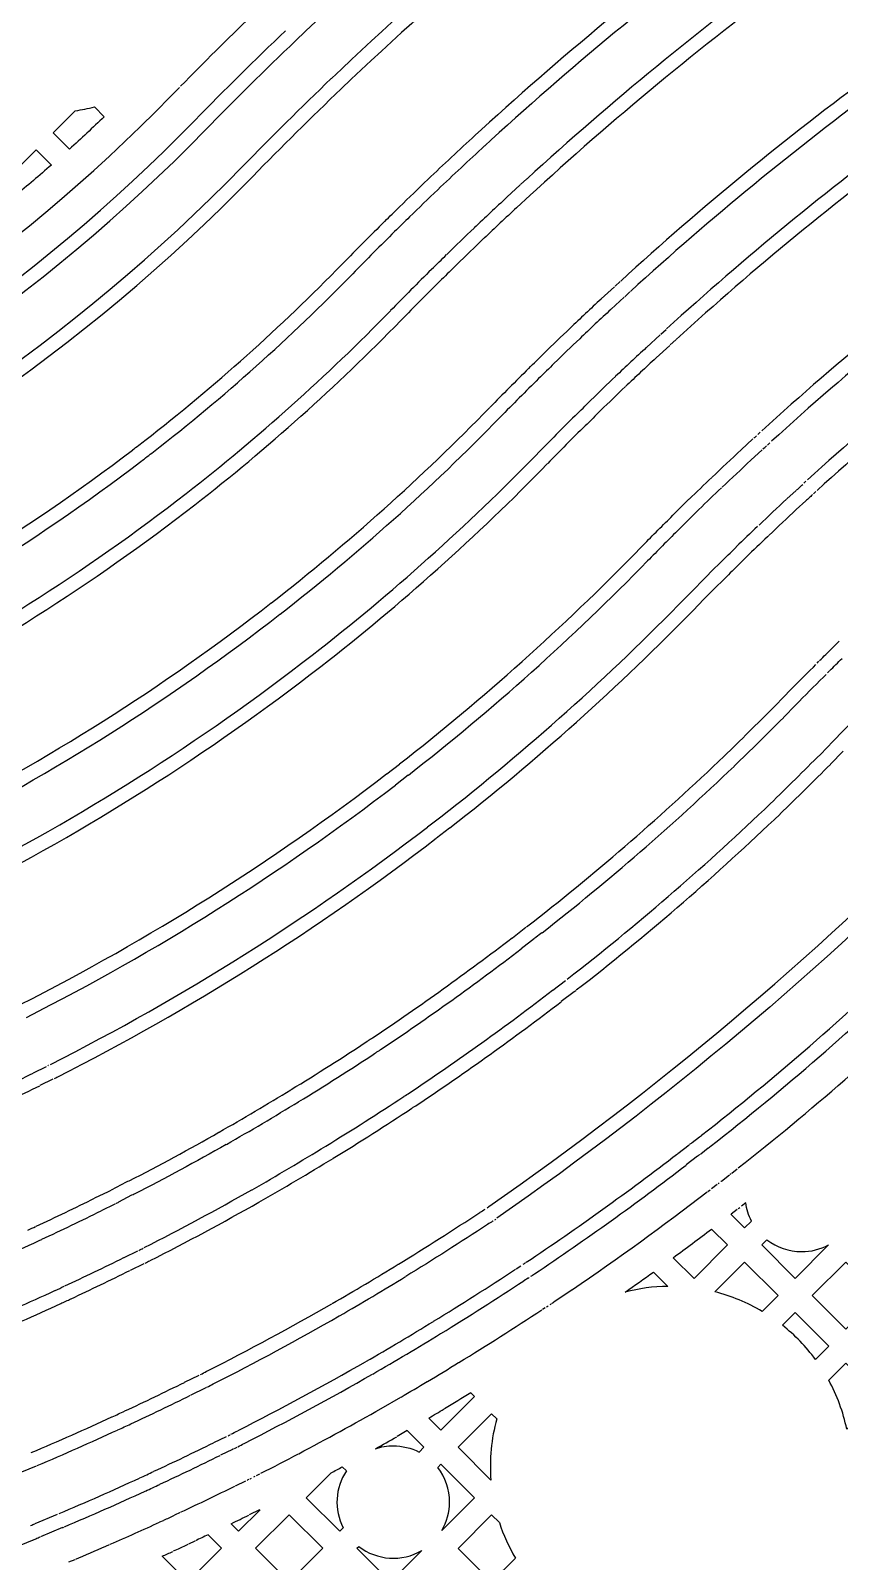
# Model space of a CAD drawing. Extents: x 1548 to 1929, y -174 to 95.
# Drawn here: x 1759.46 to 1762.014, y 42.988 to 47.829 of the extents above; entities that cross this region are included whole.
import ezdxf

# ---------------------------------------------------------------- set-up
doc = ezdxf.new("R2010")
doc.units = 0
doc.layers.add('gbr-dxf_layer0', color=7, linetype='Continuous')

msp = doc.modelspace()

# ---------------------------------------------------------------- linework, layer by layer
at = {"layer": 'gbr-dxf_layer0'}
for p, q in [((1759.9298, 47.6492), (1759.9018, 47.6204)), ((1760.864, 47.4976), (1760.8836, 47.5157)), ((1760.9144, 47.4829), (1760.8943, 47.4643)), ((1760.9644, 47.3018), (1761.0067, 47.3408)), ((1761.0075, 47.3416), (1761.0276, 47.3599)), ((1761.0373, 47.3078), (1760.9947, 47.2685)), ((1761.0578, 47.3265), (1761.0382, 47.3087)), ((1761.2624, 46.9803), (1761.3037, 47.0184)), ((1761.3059, 47.0204), (1761.3223, 47.0354)), ((1761.3527, 47.0022), (1761.3363, 46.9873)), ((1761.3343, 46.9854), (1761.2932, 46.9475)), ((1761.4049, 46.8266), (1761.4483, 46.8668)), ((1761.4505, 46.8686), (1761.467, 46.8837)), ((1761.4785, 46.8334), (1761.4357, 46.7938)), ((1761.4975, 46.8506), (1761.4805, 46.8351)), ((1761.7041, 46.5031), (1761.7414, 46.5373)), ((1761.7566, 46.5512), (1761.7647, 46.5588)), ((1761.7951, 46.5256), (1761.7874, 46.5183)), ((1761.7709, 46.5033), (1761.7347, 46.47)), ((1761.8487, 46.3481), (1761.8782, 46.3748)), ((1761.902, 46.3971), (1761.9089, 46.4036)), ((1761.9398, 46.3708), (1761.9326, 46.3641)), ((1761.4819, 46.2895), (1761.4884, 46.296)), ((1761.5137, 46.2577), (1761.5029, 46.2469)), ((1761.6206, 46.1285), (1761.632, 46.1399)), ((1761.6321, 46.1399), (1761.6375, 46.1454)), ((1761.6639, 46.1081), (1761.6524, 46.0967)), ((1761.9922, 45.8762), (1762.0143, 45.8978)), ((1761.9441, 45.8287), (1761.95, 45.8348)), ((1761.9724, 45.7928), (1761.9641, 45.7845)), ((1761.9825, 45.8037), (1761.9767, 45.7977)), ((1761.8768, 45.6964), (1761.8379, 45.6563)), ((1761.9544, 45.5402), (1761.9948, 45.5816)), ((1762.027, 45.5502), (1761.9866, 45.5088)), ((1760.5847, 45.4786), (1760.6247, 45.5096)), ((1760.6526, 45.4742), (1760.6125, 45.4432)), ((1760.7138, 45.3105), (1760.7554, 45.3426)), ((1760.7831, 45.3071), (1760.7415, 45.2751)), ((1760.9815, 44.9605), (1761.0243, 44.9935)), ((1761.0263, 44.9949), (1761.0475, 45.0111)), ((1761.0751, 44.9755), (1761.0527, 44.9585)), ((1761.0513, 44.9575), (1761.0093, 44.9251)), ((1761.1089, 44.7944), (1761.1494, 44.8254)), ((1761.1548, 44.8295), (1761.1762, 44.8458)), ((1761.1763, 44.7893), (1761.1358, 44.7584)), ((1761.203, 44.8097), (1761.1826, 44.7942)), ((1759.4687, 44.5328), (1759.5099, 44.5531)), ((1759.5304, 44.513), (1759.4891, 44.4927)), ((1761.5038, 44.2777), (1761.5399, 44.3059)), ((1761.6005, 44.2952), (1761.5764, 44.2764)), ((1761.6423, 44.191), (1761.667, 44.2103)), ((1761.6746, 44.2162), (1761.692, 44.2298)), ((1761.5993, 44.1583), (1761.6061, 44.1637)), ((1761.611, 44.1673), (1761.6284, 44.1807)), ((1761.6321, 44.1837), (1761.6349, 44.1857)), ((1761.6403, 44.1894), (1761.6414, 44.1902)), ((1759.726, 44.1177), (1759.683, 44.0972)), ((1760.9018, 44.1068), (1760.9071, 44.1105)), ((1761.6918, 44.1013), (1761.6724, 44.0863)), ((1761.7189, 44.1219), (1761.7058, 44.1116)), ((1759.755, 43.9493), (1759.7988, 43.9703)), ((1759.8176, 43.9295), (1759.7738, 43.9084)), ((1760.9932, 43.9135), (1761.0087, 43.9232)), ((1761.0315, 43.8844), (1761.0178, 43.8758)), ((1761.113, 43.8087), (1761.1708, 43.8476)), ((1761.077, 43.7856), (1761.0853, 43.7907)), ((1759.9463, 43.5547), (1759.9924, 43.5773)), ((1760.5674, 43.4718), (1760.6294, 43.5076)), ((1760.0385, 43.364), (1760.0784, 43.3833)), ((1760.9136, 43.2457), (1760.8099, 43.3494)), ((1759.4769, 43.2898), (1759.4081, 43.2614)), ((1760.1068, 43.2272), (1760.1395, 43.243)), ((1760.153, 43.2489), (1760.1578, 43.2516)), ((1760.1738, 43.2602), (1760.184, 43.2655)), ((1759.4743, 43.108), (1759.5443, 43.1372)), ((1759.9157, 43.1353), (1759.9334, 43.1437)), ((1760.1825, 43.1509), (1760.1498, 43.1351)), ((1759.5606, 43.0952), (1759.4907, 43.0661)), ((1759.8684, 43.113), (1759.8795, 43.1181)), ((1759.9786, 43.0527), (1759.9583, 43.043)), ((1759.5805, 42.9866), (1759.6001, 42.9947)), ((1759.9209, 43.0253), (1759.9097, 43.0202))]:
    msp.add_line(p, q, dxfattribs=at)
at = {"layer": 'gbr-dxf_layer0', "linetype": 'Continuous'}
for points in [[(1756.0735, 45.6878, 0.202268), (1760.1289, 47.3985, -0.009043), (1760.4096, 47.6769)], [(1760.7456, 47.3252, 0.002975), (1760.6567, 47.2394, -0.004811), (1760.6097, 47.1931)], [(1760.8919, 47.1718, 0.00294), (1760.8058, 47.0887, -0.004642), (1760.7577, 47.0414, 0.004468), (1760.6292, 46.9118)], [(1761.1943, 46.8544, 0.00287), (1761.1138, 46.777, -0.004265), (1761.0644, 46.7281)], [(1760.9075, 44.1107, 0.045502), (1762.3828, 45.3512, -0.167684), (1762.3909, 45.3679, -0.075441), (1764.2746, 46.7552, -0.168994), (1764.293, 46.758, -0.002077), (1764.3501, 46.7879)], [(1764.3701, 46.7476, 0.002071), (1764.3136, 46.718, -0.163525), (1764.301, 46.7049, 0.075441), (1762.4311, 45.3277, -0.164883), (1762.4148, 45.3196, -0.045514), (1760.9328, 44.0735)], [(1761.3384, 46.7026, 0.002816), (1761.2612, 46.6282, -0.004123), (1761.2112, 46.5785)], [(1761.642, 46.3825, 0.002704), (1761.5711, 46.3148, -0.003807), (1761.5202, 46.2642), (1761.5137, 46.2577)], [(1761.9299, 46.3615, -0.004687), (1761.9182, 46.3505, -0.014253), (1761.9085, 46.3416), (1761.8784, 46.3143)], [(1761.3766, 46.1832, -0.00367), (1761.4711, 46.2787), (1761.4819, 46.2895)], [(1761.7916, 46.232, -0.00664), (1761.7872, 46.2282, 0.002631), (1761.7199, 46.1639, -0.003623), (1761.6693, 46.1136), (1761.6639, 46.1081)], [(1760.7556, 45.3427, 0.034109), (1761.5285, 46.0351, -0.003668), (1761.6206, 46.1285)], [(1761.8444, 45.7277, -0.003672), (1761.9323, 45.8163), (1761.9401, 45.8242)], [(1761.0476, 45.0111, 0.024802), (1761.6507, 45.5347, 0.003714), (1761.8057, 45.6877), (1761.8442, 45.7274)], [(1761.995, 45.5819, -0.003654), (1762.0802, 45.668), (1762.0925, 45.6804)], [(1761.1762, 44.8458, 0.024848), (1761.7961, 45.384, 0.003737), (1761.9544, 45.5402)], [(1759.715, 44.1631), (1759.7622, 44.1888, -0.102226), (1759.7709, 44.1914, 0.010034), (1760.0547, 44.3452)], [(1760.0774, 44.3064, -0.010199), (1759.7873, 44.1492, -0.101052), (1759.7788, 44.1466), (1759.7371, 44.1239, -0.005993), (1759.7278, 44.1186)], [(1761.5415, 44.307, 0.003093), (1761.5494, 44.3124), (1761.5723, 44.3303)], [(1761.575, 44.2754, -0.003049), (1761.5669, 44.2698), (1761.531, 44.2419)], [(1759.6629, 44.1375), (1759.7059, 44.1579, 0.005774), (1759.7139, 44.1625)], [(1761.6719, 44.086), (1761.7152, 44.0427), (1761.7369, 44.0644, -0.085363), (1761.7189, 44.1219)], [(1760.9209, 44.065, -0.022779), (1760.9192, 44.064, -0.003006), (1760.903, 44.0539, -0.008765), (1760.6447, 43.8894)], [(1761.7691, 43.9888), (1761.7857, 44.0054, 0.167237), (1761.8951, 43.9678, 0.125874), (1761.9807, 43.9892)], [(1761.338, 43.8398, 0.003009), (1761.4271, 43.9033), (1761.4724, 43.858)], [(1760.0148, 43.5379, -0.046987), (1760.0109, 43.5363), (1759.9654, 43.514)], [(1760.7177, 43.4416), (1760.756, 43.4033), (1760.862, 43.5093), (1760.8501, 43.5211, -0.002666), (1760.7673, 43.4711)], [(1760.8099, 43.3494), (1760.9158, 43.4554), (1760.9321, 43.4391, 0.085967), (1760.9136, 43.2457)], [(1760.5487, 43.3447, -0.08125), (1760.6053, 43.3539, -0.119612), (1760.6868, 43.3342), (1760.7021, 43.3494), (1760.6496, 43.4019), (1760.6172, 43.3833)], [(1760.7587, 43.0862, 0.133358), (1760.7831, 43.1761, 0.166774), (1760.7457, 43.2853)], [(1759.6025, 42.9956, 0.009631), (1759.6069, 42.9974, -0.030326), (1759.6124, 43, 0.002935), (1759.7094, 43.0417)], [(1759.8757, 43.0047), (1759.9567, 42.9237), (1760.0629, 43.0299), (1760.0204, 43.0724, -0.001278), (1759.9801, 43.0534)], [(1760.4902, 43.0298), (1760.4962, 43.0358, 0.306932), (1760.6952, 43.0227)]]:
    msp.add_lwpolyline(points, format="xyb", dxfattribs=at)
for points in [[(1759.5311, 47.5055), (1759.6009, 47.5752, 0.027091), (1759.6612, 47.5873), (1759.6924, 47.5561, -0.007166), (1759.5824, 47.4542)], [(1759.3713, 47.3456), (1759.4772, 47.4516), (1759.5253, 47.4035, -0.007186), (1759.4107, 47.3061)], [(1761.4895, 43.9487, 0.004148), (1761.6108, 44.0393), (1761.6613, 43.9888), (1761.5554, 43.8828)], [(1761.6209, 43.8407), (1761.7152, 43.9349), (1761.8211, 43.829), (1761.771, 43.7788, 0.07165)], [(1761.8348, 43.7349), (1761.875, 43.7751), (1761.981, 43.6691), (1761.939, 43.6271, 0.066126)], [(1760.3304, 43.1897), (1760.4089, 43.2682, 0.001163), (1760.4444, 43.2874), (1760.4573, 43.2745, 0.272087), (1760.4473, 43.0947), (1760.4364, 43.0837)], [(1760.8099, 43.0296), (1760.9159, 43.1356), (1760.9404, 43.1112, 0.054225), (1760.9912, 42.9991), (1760.9158, 42.9237)]]:
    msp.add_lwpolyline(points, format="xyb", close=True, dxfattribs=at)
for points in [[(1761.9807, 43.9892), (1761.875, 43.8829), (1761.7691, 43.9888)], [(1761.9809, 43.5613), (1762.0348, 43.6153), (1762.1407, 43.5094), (1762.038, 43.4067)], [(1760.1008, 43.3439), (1760.0971, 43.3424), (1760.0591, 43.324)], [(1760.7457, 43.2853), (1760.756, 43.2956), (1760.862, 43.1895), (1760.7587, 43.0862)], [(1760.0932, 43.1074), (1760.1168, 43.0838), (1760.1849, 43.1519)], [(1760.6952, 43.0227), (1760.5963, 42.9238), (1760.4902, 43.0298)]]:
    msp.add_lwpolyline(points, dxfattribs=at)
for points in [[(1761.9289, 43.829), (1762.0349, 43.935), (1762.1408, 43.829), (1762.0348, 43.723)], [(1760.1706, 43.0299), (1760.2765, 43.1358), (1760.3825, 43.0298), (1760.2766, 42.924)]]:
    msp.add_lwpolyline(points, close=True, dxfattribs=at)
at = {"layer": 'gbr-dxf_layer0'}
for centre, radius, start, end in [((1767.9633, 39.7662), 11.1021, 126.35622, 133.67592), ((1767.9617, 39.7649), 10.9377, 126.35145, 133.66596), ((1767.9617, 39.7649), 10.8927, 126.34885, 133.66497), ((1767.9649, 39.7671), 10.4969, 126.37129, 132.42054), ((1767.9649, 39.7671), 10.4519, 126.374, 132.41864), ((1767.967, 39.7687), 10.285, 126.38706, 132.42976), ((1767.967, 39.7687), 10.24, 126.39037, 132.4321), ((1767.9667, 39.7696), 11.2551, 133.94016, 135.53853), ((1767.9642, 39.7669), 11.1473, 133.68311, 135.75436), ((1767.9642, 39.7669), 11.1023, 133.68279, 135.75315), ((1767.9665, 39.768), 9.8469, 126.39111, 132.42342), ((1767.9704, 39.7731), 10.8928, 133.72939, 135.79831), ((1767.9665, 39.7679), 9.8019, 126.39512, 132.42049), ((1756.0727, 51.3503), 5.3455, 270.0218, 315.7477), ((1756.0729, 51.3503), 5.4532, 270.0141, 315.7442), ((1756.0729, 51.3503), 5.4982, 270.0027, 315.7461), ((1767.9589, 39.7616), 10.4968, 132.52588, 133.64062), ((1767.9662, 39.7676), 9.6374, 126.41809, 132.39358), ((1767.9662, 39.7677), 9.5924, 126.42177, 132.39071), ((1767.9588, 39.7616), 10.4518, 132.52705, 133.64093), ((1756.0733, 51.3506), 5.7078, 270.0123, 315.7415), ((1767.9619, 39.7643), 10.4969, 133.6642, 134.34105), ((1767.9601, 39.7626), 10.2849, 132.86065, 133.64904), ((1758.2095, 49.6797), 3.411, 313.9829, 315.0829), ((1767.9599, 39.7624), 10.2399, 132.85971, 133.64824), ((1767.9548, 39.7572), 10.4969, 134.64831, 135.67892), ((1767.9547, 39.7572), 10.4519, 134.6482, 135.67759), ((1767.9583, 39.7608), 10.285, 133.6366, 134.30654), ((1758.209, 49.6792), 3.6229, 314.017, 315.0717), ((1756.0731, 51.3493), 6.1028, 307.88424, 315.75345), ((1756.0731, 51.3493), 6.1478, 307.88039, 315.75453), ((1767.9621, 39.7646), 10.2849, 134.71312, 135.73594), ((1767.9602, 39.7624), 9.8467, 132.86242, 133.65003), ((1756.0724, 51.3485), 6.3149, 307.89717, 315.76212), ((1756.0724, 51.3485), 6.3599, 307.89253, 315.76341), ((1767.9601, 39.7623), 9.8017, 132.85985, 133.65107), ((1767.9504, 39.7526), 9.8471, 133.57052, 134.22423), ((1767.9677, 39.7687), 9.197, 129.24524, 132.37453), ((1767.9678, 39.7687), 9.152, 129.24337, 132.37299), ((1758.2006, 49.6708), 4.0612, 314.2222, 315.1902), ((1767.9462, 39.7491), 9.6374, 132.7479, 133.53791), ((1767.9559, 39.7581), 9.8467, 134.67593, 135.68157), ((1767.9463, 39.7492), 9.5924, 132.74672, 133.53915), ((1767.9559, 39.7581), 9.8017, 134.67548, 135.68212), ((1767.9575, 39.7595), 9.6377, 133.6299, 134.2715), ((1767.9647, 39.7659), 8.9851, 129.21942, 132.33544), ((1758.1925, 49.6624), 4.2705, 314.3888, 315.3274), ((1767.9647, 39.7659), 8.9401, 129.21722, 132.3331), ((1756.0721, 51.3477), 6.7528, 307.90252, 315.76905), ((1756.0721, 51.3477), 6.7978, 307.89838, 315.76809), ((1767.9563, 39.7583), 9.6373, 134.68317, 135.68389), ((1767.9563, 39.7583), 9.5923, 134.6828, 135.68355), ((1757.7636, 49.1712), 3.3457, 307.0982, 307.9345), ((1761.3156, 46.9984), 0.6279, 313.0485, 314.0979), ((1761.3157, 46.9985), 0.6729, 312.8929, 314.096), ((1756.0739, 51.3501), 6.1028, 295.33018, 307.40684), ((1756.0739, 51.3501), 6.1478, 295.34089, 307.40207), ((1757.7634, 49.1711), 3.3907, 307.0926, 307.928), ((1756.0724, 51.3477), 6.9623, 307.90072, 315.76619), ((1767.9715, 39.7729), 9.1964, 132.96399, 133.74334), ((1767.9716, 39.773), 9.1514, 132.96269, 133.74222), ((1756.0724, 51.3477), 7.0072, 307.89683, 315.7642), ((1767.9237, 39.7264), 9.1972, 133.34126, 133.95754), ((1761.755, 46.5188), 0.1895, 310.8286, 314.1827), ((1761.3197, 47.0022), 0.8399, 312.5434, 313.5862), ((1756.0776, 51.3426), 6.307, 296.85187, 307.8888), ((1756.0776, 51.3425), 6.352, 296.86201, 307.88475), ((1758.1911, 49.661), 4.7112, 314.4229, 315.2903), ((1767.9829, 39.7836), 8.9845, 133.06531, 133.82803), ((1767.983, 39.7837), 8.9395, 133.06907, 133.82768), ((1767.9614, 39.7631), 9.1516, 134.88955, 135.72515), ((1767.9289, 39.7314), 8.9853, 133.38937, 133.98653), ((1756.0723, 51.3477), 7.4032, 307.94891, 315.76325), ((1758.1907, 49.6606), 4.9232, 314.4422, 315.2659), ((1756.0723, 51.3477), 7.4482, 307.95242, 315.76281), ((1767.9706, 39.7726), 8.9394, 134.97369, 135.80776), ((1756.0773, 51.342), 6.7451, 296.86311, 307.89363), ((1756.0773, 51.342), 6.7901, 296.85663, 307.88958), ((1756.0727, 51.3478), 7.6602, 307.95094, 315.76086), ((1756.0774, 51.3419), 6.9545, 296.87194, 307.89398), ((1758.2157, 49.6849), 5.3636, 314.1542, 314.7471), ((1758.2159, 49.685), 5.4086, 314.1529, 314.7446), ((1756.0774, 51.3419), 6.9995, 296.85225, 307.89017), ((1767.9556, 39.7573), 8.4985, 134.83035, 135.66528), ((1751.395, 56.0813), 14.7559, 314.19892, 315.04742), ((1756.0743, 51.349), 8.1011, 308.12422, 313.80328), ((1751.3937, 56.0797), 14.9651, 314.20336, 315.05752), ((1756.0792, 51.3429), 7.3952, 296.91728, 307.53098), ((1756.0792, 51.3429), 7.4402, 296.90733, 307.53472), ((1756.0793, 51.3427), 7.607, 296.91295, 307.53129), ((1756.0742, 51.3488), 8.3105, 308.11327, 313.80809), ((1756.0793, 51.3427), 7.652, 296.91787, 307.53461), ((1756.0755, 51.3405), 8.0481, 303.69128, 307.55618), ((1756.0756, 51.3405), 8.0931, 303.69505, 307.55824), ((1756.0771, 51.3509), 8.9155, 308.10934, 313.80184), ((1756.0771, 51.3509), 8.9605, 308.10603, 313.80485), ((1756.0723, 51.3382), 8.2576, 303.72167, 307.58152), ((1761.0373, 44.9779), 0.2343, 306.4106, 308.2251), ((1756.077, 51.3508), 9.0685, 308.28268, 313.80323), ((1756.0722, 51.3381), 8.3026, 303.71798, 307.57834), ((1756.087, 51.348), 8.0481, 301.42112, 303.46823), ((1759.9901, 45.4458), 0.9721, 303.4685, 304.4028), ((1756.087, 51.348), 8.0931, 301.42539, 303.46074), ((1759.9902, 45.4458), 1.0171, 303.3998, 304.4224), ((1756.1109, 51.3125), 7.5656, 294.80529, 296.34162), ((1759.5251, 44.5358), 0.0225, 113.1164, 119.7684), ((1756.1108, 51.3125), 7.6106, 294.81145, 296.34764), ((1759.2383, 45.1189), 0.6724, 296.1978, 296.9323), ((1756.076, 51.3346), 8.0424, 299.65496, 301.5336), ((1756.076, 51.3346), 8.0874, 299.65954, 301.53748), ((1756.0838, 51.3457), 8.2573, 301.45434, 303.47719), ((1760.0029, 45.4543), 1.1816, 302.609, 303.5611), ((1756.0837, 51.3457), 8.3023, 301.4507, 303.48408), ((1760.0029, 45.4543), 1.2266, 302.6536, 303.5354), ((1756.0737, 51.333), 8.2518, 299.67822, 301.55602), ((1761.1864, 44.825), 0.6275, 308.031, 308.7164), ((1761.1864, 44.8251), 0.6725, 308.0739, 308.673), ((1756.0736, 51.333), 8.2968, 299.67426, 301.55194), ((1756.0716, 51.3375), 8.9078, 303.78779, 307.57426), ((1756.0716, 51.3375), 8.9528, 303.79335, 307.5714), ((1761.1768, 44.8173), 0.7803, 309.163, 309.4886), ((1756.0822, 51.3443), 8.2574, 296.90574, 299.58423), ((1756.0676, 51.3348), 9.0609, 304.28174, 307.60456), ((1756.0993, 51.3067), 8.0061, 294.95703, 296.42311), ((1756.0995, 51.3068), 8.0511, 294.94594, 296.4264), ((1756.0822, 51.3443), 8.3024, 296.89065, 299.57932), ((1760.0329, 45.4731), 1.6197, 301.5261, 302.172), ((1761.5619, 44.2937), 0.2321, 304.9376, 306.5134), ((1759.2856, 44.42), 0.4182, 293.3478, 296.9966), ((1756.0799, 51.3433), 8.6956, 301.48837, 303.49457), ((1760.9142, 44.0877), 0.0225, 302.048, 312.5282), ((1759.2856, 44.42), 0.4632, 293.4417, 296.8321), ((1756.0733, 51.3494), 8.1009, 292.90862, 294.78812), ((1756.104, 51.309), 8.2155, 294.93407, 296.37847), ((1759.5132, 44.529), 0.6275, 297.3896, 298.7474), ((1756.1041, 51.309), 8.2605, 294.94128, 296.37223), ((1759.5132, 44.5291), 0.6725, 297.3124, 298.6733), ((1756.0728, 51.3325), 8.69, 299.95749, 301.56118), ((1756.0799, 51.3431), 8.9073, 301.48859, 303.46687), ((1760.9142, 44.0877), 0.1895, 302.5547, 305.4617), ((1759.2862, 44.4204), 0.6277, 293.6087, 296.4457), ((1756.0729, 51.3325), 8.7351, 299.96364, 301.5569), ((1756.08, 51.3431), 8.9523, 301.48447, 303.47249), ((1761.0221, 43.9048), 0.0225, 294.8227, 304.304), ((1760.9142, 44.0877), 0.2345, 302.4097, 305.6725), ((1761.4811, 43.2889), 0.5692, 90.8808, 104.5658), ((1756.0706, 51.3483), 8.2653, 292.92122, 294.79159), ((1756.0707, 51.3483), 8.3103, 292.91538, 294.78631), ((1759.2862, 44.4204), 0.6727, 293.5335, 296.5477), ((1760.9134, 44.0871), 0.3424, 303.1869, 304.1661), ((1760.9202, 44.0916), 0.3424, 303.1944, 304.1288), ((1756.084, 51.3452), 8.6955, 296.89061, 299.84465), ((1756.084, 51.3452), 8.7405, 296.8856, 299.85116), ((1756.0788, 51.3427), 9.0604, 301.49975, 303.46266), ((1761.021, 43.9042), 0.1305, 301.4994, 304.5169), ((1756.072, 51.3321), 8.902, 299.96608, 301.56511), ((1756.072, 51.3321), 8.947, 299.96183, 301.56121), ((1756.0823, 51.344), 8.9071, 296.9197, 299.86658), ((1756.0721, 51.332), 9.0547, 300.83966, 301.56468), ((1759.5105, 44.5276), 1.0656, 297.1371, 298.3031), ((1756.0823, 51.344), 8.9521, 296.91509, 299.86248), ((1761.4811, 43.2889), 0.5692, 11.9399, 28.594), ((1756.1078, 51.3106), 8.6538, 294.94698, 296.32606), ((1756.1078, 51.3106), 8.6988, 294.94174, 296.32113), ((1759.5106, 44.5276), 1.1106, 297.0974, 298.2605), ((1756.0642, 51.3274), 9.0548, 300.28043, 300.88702), ((1756.0832, 51.3444), 9.0601, 297.78605, 299.66044), ((1756.0643, 51.3274), 9.1564, 300.54483, 300.89616), ((1756.0726, 51.3489), 8.7035, 292.9186, 294.75109), ((1759.2845, 44.4192), 1.0657, 293.9755, 296.2972), ((1759.2845, 44.4192), 1.1107, 293.9312, 296.2558), ((1756.0725, 51.3489), 8.7485, 292.92739, 294.74669), ((1759.6955, 44.1301), 0.8398, 297.555, 298.0259), ((1759.5109, 44.5277), 1.2775, 297.0795, 298.1661), ((1756.0833, 51.3445), 9.1617, 299.17005, 299.65429), ((1756.1076, 51.3106), 8.8657, 294.96468, 296.31073), ((1756.1076, 51.3106), 8.9107, 294.95947, 296.31799), ((1759.6955, 44.1301), 0.8848, 297.4661, 298.1051), ((1759.5108, 44.5276), 1.3225, 297.1733, 298.1361), ((1756.0794, 51.3427), 9.0603, 296.96206, 297.80564), ((1759.2839, 44.4189), 1.2776, 294.0634, 296.2175), ((1756.0733, 51.3491), 8.9153, 292.94943, 294.73712), ((1759.2839, 44.4188), 1.3226, 294.0311, 296.1876), ((1756.1085, 51.311), 9.0185, 295.10802, 296.30661), ((1760.1654, 43.1989), 0.0508, 109.2077, 115.7068), ((1760.1898, 43.2112), 0.0508, 114.8958, 121.1795), ((1756.0732, 51.3491), 8.9603, 292.94555, 294.73289), ((1759.2828, 44.4183), 1.4306, 294.6966, 296.184), ((1756.1087, 51.3111), 9.1201, 295.90564, 296.29856), ((1759.1404, 43.8781), 0.8393, 292.3705, 293.3592), ((1759.5537, 43.1166), 0.0225, 288.3054, 298.2556), ((1756.0805, 51.3522), 9.0682, 293.60215, 294.68298), ((1756.0831, 51.3523), 8.9599, 290.24309, 292.17847), ((1759.2063, 43.6757), 0.6723, 292.8039, 293.6537), ((1759.1406, 43.8782), 0.8843, 292.3005, 293.2963), ((1759.2829, 44.4184), 1.5322, 294.6472, 296.1401), ((1756.0805, 51.3522), 9.1698, 294.4491, 294.67559)]:
    msp.add_arc(centre, radius, start, end, dxfattribs=at)

doc.saveas('drawing.dxf')
